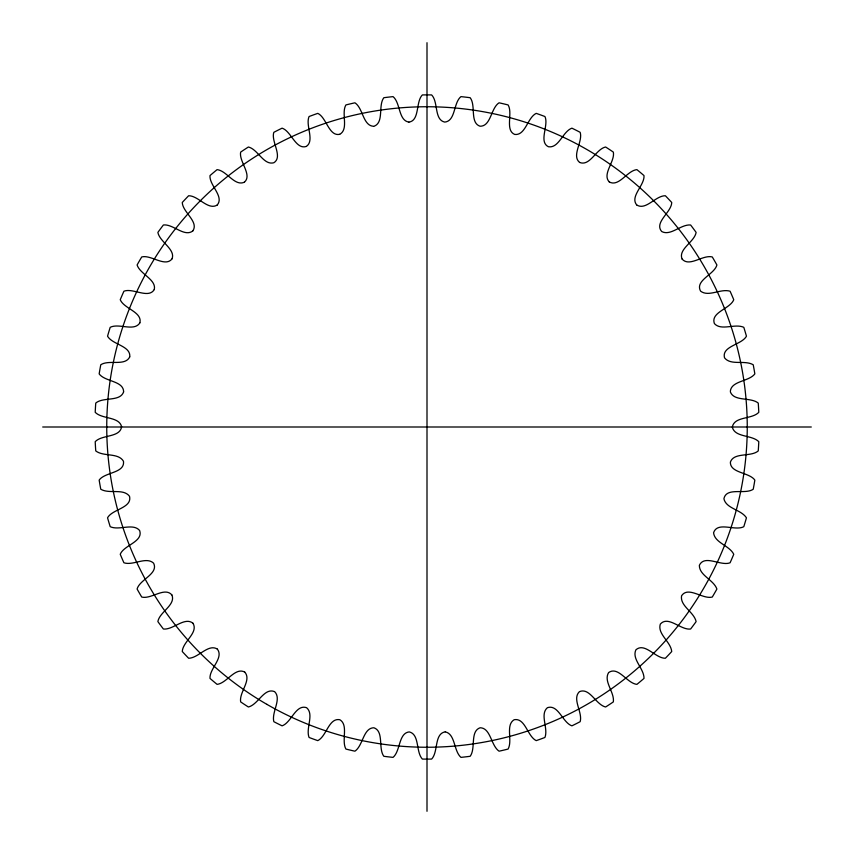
<?xml version="1.0" encoding="UTF-8"?>
<svg xmlns="http://www.w3.org/2000/svg" width="854" height="854" viewBox="0 0 854 854"><rect width="100%" height="100%" fill="white"/><g stroke="black" fill="none" stroke-linecap="round" stroke-linejoin="round"><path stroke-width="1.28" d="M121.578 426.658C119.101 416.357 102.021 419.357 95.21 412.311A332.11 332.11 0 0 1 95.755 403.077C103.185 396.715 120.094 402.031 123.606 391.89M732.422 427.085L732.422 427.256M732.422 426.658C734.728 416.176 752.139 419.485 758.79 412.311A332.11 332.11 0 0 0 758.245 403.077C750.655 396.907 734.323 401.764 730.416 392.061M121.578 426.744C120.136 437.792 101.882 434.483 95.21 441.689A332.11 332.11 0 0 0 95.755 450.923C103.612 456.986 118.236 452.385 123.478 461.267C125.036 473.297 104.775 471.995 99.16 480.108A332.11 332.11 0 0 0 100.772 489.225C109.28 494.327 123.275 488.05 129.509 496.27C132.423 508.013 112.184 509.123 107.551 517.812A332.11 332.11 0 0 0 110.198 526.672C119.048 530.846 133 522.723 139.629 530.494C143.6 541.788 123.851 545.108 120.243 554.278A332.11 332.11 0 0 0 123.915 562.775C133.181 565.892 146.098 556.21 153.592 563.16C158.897 573.835 139.576 579.546 137.099 589.036A332.11 332.11 0 0 0 141.721 597.042C151.19 599.54 164.523 586.549 171.867 594.907M123.616 391.805C123.542 380.671 104.893 381.813 99.16 373.892A332.11 332.11 0 0 1 100.772 364.775C108.896 359.331 125.068 366.569 129.733 356.897M732.422 427.512C735.219 437.59 751.936 434.707 758.79 441.689A332.11 332.11 0 0 1 758.245 450.923C750.815 457.285 733.906 451.969 730.394 462.11C729.978 473.233 749.374 472.219 754.84 480.108A332.11 332.11 0 0 1 753.228 489.225C745.168 494.978 726.37 486.663 723.914 498.779C726.135 508.749 741.08 509.486 746.449 517.812A332.11 332.11 0 0 1 743.802 526.672C735.113 531.434 717.435 521.047 713.581 532.768C714.638 542.92 729.369 545.386 733.757 554.278A332.11 332.11 0 0 1 730.085 562.775C720.872 566.458 704.593 554.171 699.362 565.327C699.245 575.532 713.57 579.695 716.901 589.036A332.11 332.11 0 0 1 712.279 597.042C702.746 599.625 688.207 585.737 681.577 595.782C679.752 605.977 693.992 611.87 696.127 621.595A332.11 332.11 0 0 1 690.608 629.014C680.798 630.412 668.191 615.126 660.313 624.125C657.164 634.052 670.742 641.6 671.724 651.527A332.11 332.11 0 0 1 665.373 658.253C655.466 658.445 644.802 642.005 635.91 649.809C631.49 659.288 644.183 668.436 644.001 678.418A332.11 332.11 0 0 1 636.913 684.364C627.082 683.446 618.328 665.789 608.635 672.557C603.18 681.471 614.656 692.007 613.343 701.903A332.11 332.11 0 0 1 605.614 706.995C595.879 704.731 589.74 687.214 579.418 691.676C571.753 699.084 582.855 712.193 580.165 721.683A332.11 332.11 0 0 1 571.902 725.836C562.572 722.591 558.313 704.016 547.414 707.688C539.547 714.424 548.514 728.206 544.927 737.472A332.11 332.11 0 0 1 536.227 740.631C527.388 736.329 525.285 717.627 514.183 719.719C505.173 725.11 512.859 740.546 508.087 749.065A332.11 332.11 0 0 1 499.078 751.189C490.89 745.638 490.815 727.918 480.119 727.768C469.764 731.344 476.03 748.456 470.148 756.292A332.11 332.11 0 0 1 460.957 757.37C453.581 750.954 455.492 734.045 445.276 731.878M129.755 356.812C130.929 345.785 112.344 344.706 107.551 336.188A332.11 332.11 0 0 1 110.198 327.328C118.898 322.855 134.131 331.928 139.875 322.865M139.907 322.78C142.415 311.913 123.99 308.764 120.243 299.722A332.11 332.11 0 0 1 123.915 291.225C132.797 287.649 148.372 299.081 154.179 289.698M154.254 289.538C156.72 279.664 139.992 274.145 137.099 264.964A332.11 332.11 0 0 1 141.721 256.958C150.955 254.439 165.1 267.59 171.964 258.954M172.06 258.805C175.743 249.261 159.613 241.874 157.873 232.405A332.11 332.11 0 0 1 163.392 224.986C173.095 223.759 184.304 237.487 192.812 230.943M192.865 230.879C199.067 221.602 182.596 212.198 182.276 202.473A332.11 332.11 0 0 1 188.627 195.747C198.406 195.662 207.949 210.596 217.151 205.077M217.215 205.024C224.495 196.505 209.155 185.297 209.999 175.582A332.11 332.11 0 0 1 217.087 169.636C226.812 170.683 234.551 186.631 244.34 182.222M244.404 182.169C252.645 174.995 238.704 161.385 240.657 152.097A332.11 332.11 0 0 1 248.386 147.005C257.908 149.258 263.64 165.612 273.846 162.751C283.336 156.752 270.729 141.337 273.835 132.317A332.11 332.11 0 0 1 282.098 128.164C291.193 131.142 295.783 149.898 306.266 146.45M306.426 146.386C314.891 140.472 305.23 125.367 309.073 116.528A332.11 332.11 0 0 1 317.773 113.368C326.463 117.372 328.843 136.544 339.646 134.334M339.732 134.313C349.126 129.114 340.949 113.358 345.913 104.935A332.11 332.11 0 0 1 354.922 102.811C363.142 108.106 362.897 125.826 373.625 126.275M374.308 126.157C384.225 122.069 377.938 105.49 383.852 97.708A332.11 332.11 0 0 1 393.043 96.63C400.59 102.843 398.295 120.425 408.895 122.111M408.981 122.111C419.901 120.489 415.578 101.658 422.378 94.922A332.11 332.11 0 0 1 431.622 94.922C438.497 101.882 433.96 119.763 444.763 122.09C455.748 121.033 453.325 102.747 460.957 96.63A332.11 332.11 0 0 1 470.148 97.708C476.169 105.416 469.583 122.656 480.033 126.221C491.082 126.445 490.783 107.999 499.078 102.811A332.11 332.11 0 0 1 508.087 104.935C513.105 113.08 504.703 130.139 514.684 134.43C525.562 135.765 527.398 117.585 536.227 113.368A332.11 332.11 0 0 1 544.927 116.528C549.047 125.154 538.362 141.732 548.364 146.728C558.868 148.575 562.701 131.463 571.902 128.164A332.11 332.11 0 0 1 580.165 132.317C583.122 141.593 571.294 155.439 579.567 162.409M274.807 691.804C281.82 699.383 271.369 712.087 273.835 721.683A332.11 332.11 0 0 0 282.098 725.836C291.427 722.591 295.687 704.016 306.586 707.688C314.453 714.424 305.486 728.206 309.073 737.472A332.11 332.11 0 0 0 317.773 740.631C326.612 736.329 328.715 717.627 339.817 719.719C348.827 725.11 341.141 740.546 345.913 749.065A332.11 332.11 0 0 0 354.922 751.189C363.11 745.638 363.185 727.918 373.881 727.768C384.236 731.344 377.97 748.456 383.852 756.292A332.11 332.11 0 0 0 393.043 757.37C400.569 751.093 398.412 733.116 409.237 731.91C419.837 734.376 415.642 751.968 422.378 759.078A332.11 332.11 0 0 0 431.622 759.078C438.433 752.011 434.078 733.96 445.019 731.889M42.7 427L811.3 427M579.642 162.452C589.954 166.615 596.039 149.023 605.614 147.005A332.11 332.11 0 0 1 613.343 152.097C615.179 161.641 601.867 174.045 609.244 181.913M274.358 691.548C264.099 687.598 258.089 704.667 248.386 706.995A332.11 332.11 0 0 1 240.657 701.903C238.971 692.188 251.941 680.211 244.756 672.087M609.318 181.966C619.075 187.293 627.167 170.533 636.913 169.636A332.11 332.11 0 0 1 644.001 175.582C644.791 185.286 629.74 196.313 636.657 204.907M244.682 672.034C234.989 666.974 226.822 683.243 217.087 684.364A332.11 332.11 0 0 1 209.999 678.418C209.337 668.575 224.111 657.89 217.343 649.093M636.721 204.96C645.87 210.853 655.594 195.587 665.373 195.747A332.11 332.11 0 0 1 671.724 202.473C671.575 212.294 653.833 222.36 661.701 231.519C670.636 236.366 680.862 224.132 690.608 224.986A332.11 332.11 0 0 1 696.127 232.405C694.505 242.002 677.959 249.09 682.079 259.018M217.279 649.04C208.12 643.468 198.438 658.146 188.627 658.253A332.11 332.11 0 0 1 182.276 651.527C182.724 641.664 198.726 632.771 192.972 623.26M192.919 623.185C184.485 616.535 173.138 630.103 163.392 629.014A332.11 332.11 0 0 1 157.873 621.595C159.517 611.891 176.009 605.07 171.921 594.982M682.132 259.093C689.477 267.451 702.81 254.46 712.279 256.958A332.11 332.11 0 0 1 716.901 264.964C714.456 274.508 694.644 280.358 700.59 291.139C708.703 297.341 720.616 288.3 730.085 291.225A332.11 332.11 0 0 1 733.757 299.722C730.159 308.902 710.282 312.244 714.403 323.581C721.15 331.192 734.942 323.196 743.802 327.328A332.11 332.11 0 0 1 746.449 336.188C741.816 344.888 721.459 346.009 724.523 357.815C730.864 365.875 744.699 359.715 753.228 364.775A332.11 332.11 0 0 1 754.84 373.892C748.99 381.706 731.227 380.692 730.341 391.367M427 42.7L427 811.3M266.875 704.347A320.25 320.25 0 0 0 747.25 427A320.25 320.25 0 0 0 266.875 149.653A320.25 320.25 0 0 0 266.875 704.347"/></g></svg>
